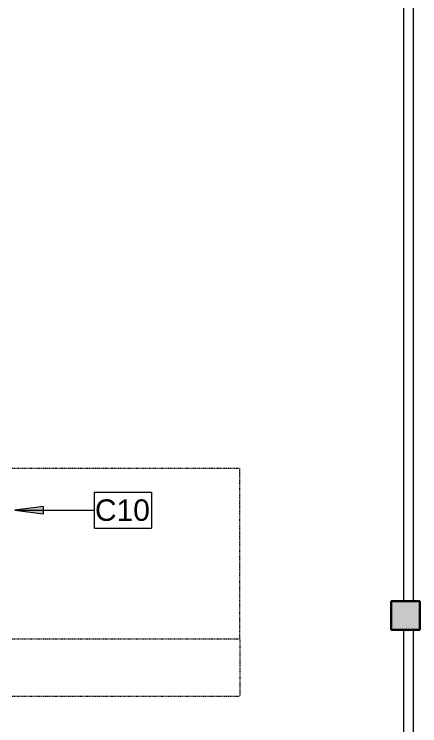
# Model space of a CAD drawing. Header units: inches. Extents: x -1176 to 1507, y -2587 to 978.
# Drawn here: x -753.6 to -668.5, y -1109.3 to -960.1 of the extents above; entities that cross this region are included whole.
import ezdxf

# ---------------------------------------------------------------- set-up
doc = ezdxf.new("R2010")
doc.units = ezdxf.units.IN
doc.header["$MEASUREMENT"] = 0
doc.linetypes.add('Dash', pattern=[0.25, 0.125, -0.125])
for name, color, linetype, lineweight in [('A-ANNO-KEYN', 231, 'Continuous', 9), ('A-COLS', 52, 'Continuous', 18), ('A-DOOR', 31, 'Continuous', 18), ('A-DOOR-FRAM', 31, 'Continuous', 30), ('A-FLOR-HRAL', 11, 'Continuous', 18), ('A-GENM', 13, 'Continuous', 18)]:
    doc.layers.add(name, color=color, linetype=linetype, lineweight=lineweight)
doc.styles.add('Arial', font='arial.ttf', dxfattribs={"height": 4.5})

# ---------------------------------------------------------------- blocks, each defined once
blk = doc.blocks.new('Top Rail Type - Top Rail_Internal_-5050133-2nd Floor Construction')
at = {"layer": 'A-FLOR-HRAL', "lineweight": 9}
for p, q in [((-671.86, -1083.19), (-671.86, -909.19)), ((-669.86, -909.19), (-669.86, -1083.19)), ((-671.86, -1266.19), (-671.86, -1089.19)), ((-669.86, -1089.19), (-669.86, -1266.19))]:
    blk.add_line(p, q, dxfattribs=at)
blk = doc.blocks.new('Single Flush - D15 3_ X 8_-8259147-2nd Floor Construction')
at = {"layer": 'A-DOOR', "lineweight": 30}
for p, q in [((16.16, 44.81), (16.16, 9)), ((17.91, 44.81), (16.16, 44.81)), ((17.91, 9), (17.91, 44.81)), ((16.16, 9), (17.91, 9))]:
    blk.add_line(p, q, dxfattribs=at)
at = {"layer": 'A-DOOR', "lineweight": 9}
blk.add_arc((17.91, 9), 35.81, 90, 180.5, dxfattribs=at)
at = {"layer": 'A-DOOR-FRAM'}
for p, q in [((-20, 3.25), (-20, 9)), ((-20, 9), (-18, 9)), ((-18, 3.25), (-18, 9)), ((18, 3.25), (18, 9)), ((18, 9), (20, 9)), ((20, 3.25), (20, 9)), ((-20, 3.25), (-18, 3.25)), ((18, 3.25), (20, 3.25))]:
    blk.add_line(p, q, dxfattribs=at)
at = {"layer": 'A-GENM', "linetype": 'Dash', "lineweight": 9}
for p, q in [((-35.91, 68.81), (17.91, 68.81)), ((-35.91, 9), (-35.91, 68.81)), ((17.91, 9), (17.91, 68.81)), ((17.87, 9), (17.91, 9)), ((-29.91, -9), (-29.91, -56.81)), ((-17.91, -9), (-17.91, -56.81)), ((17.87, -9), (17.91, -9)), ((17.91, -9), (17.91, -56.81)), ((-17.91, -56.81), (-29.91, -56.81)), ((-17.91, -56.81), (17.91, -56.81))]:
    blk.add_line(p, q, dxfattribs=at)
blk = doc.blocks.new('Keynote Tag - Keynote Number - Boxed-135510-2nd Floor Construction')
at = {"layer": 'A-ANNO-KEYN'}
for p, q in [((-0.125, -0.0792), (-0.125, 0.0781)), ((-0.125, 0.0781), (0.125, 0.0781)), ((0.125, 0.0781), (0.125, -0.0792)), ((-0.125, -0.0792), (0.125, -0.0792))]:
    blk.add_line(p, q, dxfattribs=at)

msp = doc.modelspace()

# ---------------------------------------------------------------- hatches: boundary and pattern name
at = {"layer": 'A-ANNO-KEYN'}
msp.add_hatch(color=256, dxfattribs=at).paths.add_polyline_path([(-753.49, -1064.09), (-747.49, -1064.88), (-747.49, -1063.3)], flags=0)
at = {"layer": 'A-COLS'}
msp.add_hatch(color=250, dxfattribs=at).paths.add_polyline_path([(-674.48, -1089.19), (-668.48, -1089.19), (-668.48, -1083.19), (-674.48, -1083.19)], flags=0)

# ---------------------------------------------------------------- linework, layer by layer
at = {"layer": 'A-ANNO-KEYN'}
for p, q in [((-747.49, -1063.3), (-753.49, -1064.09)), ((-747.49, -1064.88), (-747.49, -1063.3)), ((-753.49, -1064.09), (-747.49, -1064.88)), ((-753.49, -1064.09), (-736.79, -1064.09))]:
    msp.add_line(p, q, dxfattribs=at)
at = {"layer": 'A-COLS', "color": 8, "lineweight": 30}
for p, q in [((-674.48, -1089.19), (-674.48, -1083.19)), ((-674.48, -1083.19), (-668.48, -1083.19)), ((-668.48, -1089.19), (-668.48, -1083.19)), ((-668.48, -1089.19), (-674.48, -1089.19))]:
    msp.add_line(p, q, dxfattribs=at)

# ---------------------------------------------------------------- block references
at = {"layer": 'A-ANNO-KEYN', "xscale": 47.99999999999997, "yscale": 47.99999999999997, "zscale": 47.99999999999997}
msp.add_blockref('Keynote Tag - Keynote Number - Boxed-135510-2nd Floor Construction', (-730.79, -1064.07), dxfattribs=at)
at = {"layer": 'A-DOOR', "rotation": 89.99999999999991}
msp.add_blockref('Single Flush - D15 3_ X 8_-8259147-2nd Floor Construction', (-763.04, -1073.19), dxfattribs=at)
at = {"layer": 'A-FLOR-HRAL', "lineweight": 9}
msp.add_blockref('Top Rail Type - Top Rail_Internal_-5050133-2nd Floor Construction', (0, 0), dxfattribs=at)

# ---------------------------------------------------------------- texts
at = {"layer": 'A-ANNO-KEYN', "insert": (-736.68, -1061.84), "char_height": 4.5, "width": 14.0895, "attachment_point": 1, "style": 'Arial'}
msp.add_mtext('C10', dxfattribs=at)

doc.saveas('drawing.dxf')
